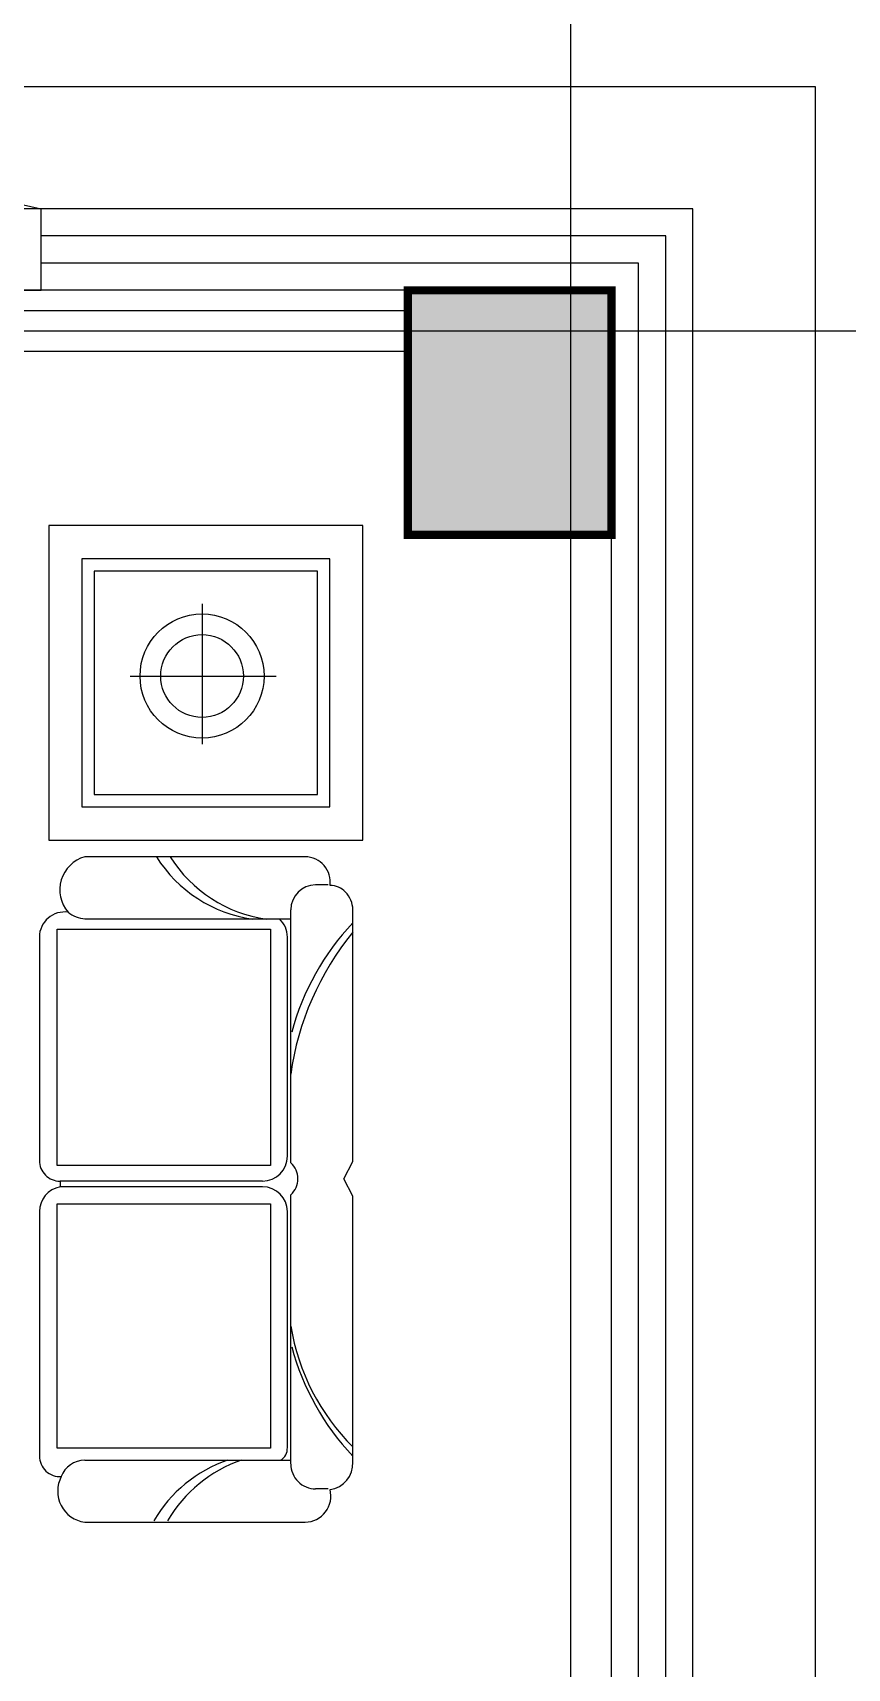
# Model space of a CAD drawing. Extents: x -6243262 to 3079315, y -2914302 to 172723.
# Drawn here: x -2390572 to -2388571, y -707682 to -703670 of the extents above; entities that cross this region are included whole.
import ezdxf

# ---------------------------------------------------------------- set-up
doc = ezdxf.new("R2010")
doc.units = 0
doc.header["$LTSCALE"] = 1000
for name, color, linetype in [('0-柱网', 2, 'Continuous'), ('0-铝板', 32, 'Continuous'), ('A-FLOR-OTHER1-ON', 253, 'Continuous'), ('CURTWALL', 4, 'Continuous'), ('DOTE', 24, 'Continuous'), ('fur', 253, 'Continuous'), ('STAIR', 2, 'Continuous'), ('WALL', 9, 'Continuous'), ('WINDOW', 4, 'Continuous')]:
    doc.layers.add(name, color=color, linetype=linetype)

# ---------------------------------------------------------------- blocks, each defined once
blk = doc.blocks.new('1#柱网')
at = {"layer": '0-柱网'}
blk.add_hatch(color=0, dxfattribs=at).paths.add_polyline_path([(533705, 93967.2), (533705, 93367.2), (534205, 93367.2), (534205, 93967.2)])
at = {"layer": '0-柱网', "color": 0, "const_width": 20}
blk.add_lwpolyline([(533705, 93967.2), (533705, 93367.2), (534205, 93367.2), (534205, 93967.2), (533705, 93967.2)], dxfattribs=at)
blk = doc.blocks.new('A$C22252488')
at = {"layer": '0-铝板', "color": 0}
blk.add_lwpolyline([(1218.1, 0), (60.2, 261), (69.2, 300), (1400, 0)], dxfattribs=at)
at = {"layer": 'WINDOW', "color": 0}
for points in [[(0, 0), (60.2, 261)], [(30.8, 0), (89.5, 254.4)]]:
    blk.add_lwpolyline(points, dxfattribs=at)
blk = doc.blocks.new('$plan$00002641')
at = {"layer": 'fur', "color": 0}
for p, q in [((133.6, 1785.8), (133.6, 1176.8)), ((742.6, 1785.8), (133.6, 1785.8)), ((742.6, 1176.8), (742.6, 1785.8)), ((933.9, 1781.4), (933.9, 1750.9)), ((2415.8, 1781.4), (2415.8, 1750.9)), ((164, 1755.3), (164, 1207.2)), ((712.1, 1755.3), (164, 1755.3)), ((712.1, 1207.2), (712.1, 1755.3)), ((1615.9, 1690), (994.8, 1690)), ((1017.3, 1183.9), (1017.3, 1690)), ((2354, 1690), (1694, 1690)), ((2345.4, 1183.9), (2345.4, 1690.8)), ((421.5, 1295.4), (421.5, 1653.8)), ((1599.8, 1681.7), (1061.8, 1681.7)), ((2314.6, 1681.7), (1735.5, 1681.7)), ((1042.7, 1116), (1042.7, 1640.5)), ((1042.7, 1640.5), (1622.7, 1640.5)), ((1622.7, 1640.5), (1622.7, 1116)), ((1660.7, 1620.8), (1660.7, 1123.4)), ((1674.6, 1620.8), (1674.6, 1123.4)), ((1716.4, 1116), (1716.4, 1640.5)), ((1716.4, 1640.5), (2315.6, 1640.5)), ((2315.6, 1640.5), (2315.6, 1116)), ((244.6, 1472.1), (588.3, 1472.1)), ((164, 1207.2), (712.1, 1207.2)), ((133.6, 1176.8), (742.6, 1176.8)), ((1622.7, 1116), (1042.7, 1116)), ((2315.6, 1116), (1716.4, 1116))]:
    blk.add_line(p, q, dxfattribs=at)
blk.add_lwpolyline([(823.8, 1095.6), (823.8, 1867), (52.4, 1867), (52.4, 1095.6)], close=True, dxfattribs=at)
blk.add_lwpolyline([(1610, 1072.7, 0.414214), (1660.7, 1123.4), (1674.6, 1123.4, 0.354555), (1735.5, 1072.7), (2335, 1072.7, 0.431164), (2385.7, 1126.6, 0.518766), (2497.6, 1183.9), (2497.6, 1725.6, 0.483115), (2417.3, 1786.5, 0.388459), (2350.4, 1842.3), (1697.7, 1842.3), (1654.9, 1820.2), (1612.2, 1842.3), (994.8, 1842.3, 0.198912), (951.7, 1824.4, 0.222018), (935.6, 1786.5, 0.452318), (865, 1725.6), (865, 1183.9, 0.545503), (1000.9, 1143.1, 0.453255), (1061.8, 1072.7), (1610, 1072.7, 0)], format="xyb", dxfattribs=at)
for radius in [152.2, 101.5]:
    blk.add_circle((421.5, 1472.1), radius, dxfattribs=at)
for centre, radius, start, end in [((1459.9, 2301.6), 631.1, 226.7033, 254.9108), ((1495.3, 2385.6), 702.4, 230.6825, 262.0603), ((1928.8, 2224.9), 542.1, 279.3588, 315.1043), ((1902.7, 2301.6), 631.1, 285.0892, 313.2967), ((994.8, 1750.9), 60.9, 180, 270), ((2354.9, 1750.9), 60.9, 270, 0), ((1654.9, 1654.9), 52.5, 41.9207, 138.0793), ((1061.8, 1620.8), 60.9, 90, 136.9839), ((1599.8, 1620.8), 60.9, 0, 90), ((1735.5, 1620.8), 60.9, 90, 180), ((2316, 1647.1), 34.5, 31.7185, 92.2999), ((686.5, 1677.1), 334.7, 302.2352, 351.9364), ((686.5, 1643.3), 334.7, 302.2352, 351.9364), ((2662.1, 1677.1), 334.7, 198.8232, 239.8898), ((2662.1, 1643.3), 334.7, 198.8232, 239.8898), ((933.7, 1193.6), 84.1, 323.0923, 353.8915), ((2406.3, 1183.9), 60.9, 180, 250.2944)]:
    blk.add_arc(centre, radius, start, end, dxfattribs=at)

msp = doc.modelspace()

# ---------------------------------------------------------------- linework, layer by layer
at = {"layer": '0-铝板'}
msp.add_lwpolyline([(-2424150.4, -703801.6), (-2388650.4, -703801.6), (-2388650.4, -712301.6)], dxfattribs=at)
at = {"layer": 'A-FLOR-OTHER1-ON'}
for points in [[(-2389650.4, -704301.6), (-2397000.4, -704301.6)], [(-2389650.4, -704451.6), (-2397000.4, -704451.6)]]:
    msp.add_lwpolyline(points, dxfattribs=at)
at = {"layer": 'CURTWALL'}
for p, q in [((-2388950.4, -704101.6), (-2390550.4, -704101.6)), ((-2388950.4, -712301.6), (-2388950.4, -704101.6)), ((-2389017, -704168.2), (-2390550.4, -704168.2)), ((-2389017, -712301.6), (-2389017, -704168.2)), ((-2389083.7, -704234.9), (-2390550.4, -704234.9)), ((-2389083.7, -712301.6), (-2389083.7, -704234.9)), ((-2389150.4, -704301.6), (-2390550.4, -704301.6)), ((-2389150.4, -712301.6), (-2389150.4, -704301.6))]:
    msp.add_line(p, q, dxfattribs=at)
at = {"layer": 'DOTE'}
for p, q in [((-2389250.4, -721001.6), (-2389250.4, -703301.6)), ((-2388150.4, -704401.6), (-2430350.4, -704401.6))]:
    msp.add_line(p, q, dxfattribs=at)
at = {"layer": 'STAIR'}
for points in [[(-2389650.4, -704351.6), (-2397000.4, -704351.6)], [(-2389650.4, -704401.6), (-2397000.4, -704401.6)]]:
    msp.add_lwpolyline(points, dxfattribs=at)
at = {"layer": 'WALL'}
for p, q in [((-2390550.4, -704101.6), (-2391950.4, -704101.6)), ((-2390550.4, -704301.6), (-2390550.4, -704101.6)), ((-2391950.4, -704301.6), (-2390550.4, -704301.6))]:
    msp.add_line(p, q, dxfattribs=at)

# ---------------------------------------------------------------- block references
at = {"rotation": 270}
msp.add_blockref('$plan$00002641', (-2391627.8, -704826.5), dxfattribs=at)
at = {"layer": '0-柱网'}
msp.add_blockref('1#柱网', (-2923355.4, -798268.8), dxfattribs=at)
at = {"layer": '0-铝板', "color": 8}
msp.add_blockref('A$C22252488', (-2391950.4, -704101.6), dxfattribs=at)

doc.saveas('drawing.dxf')
